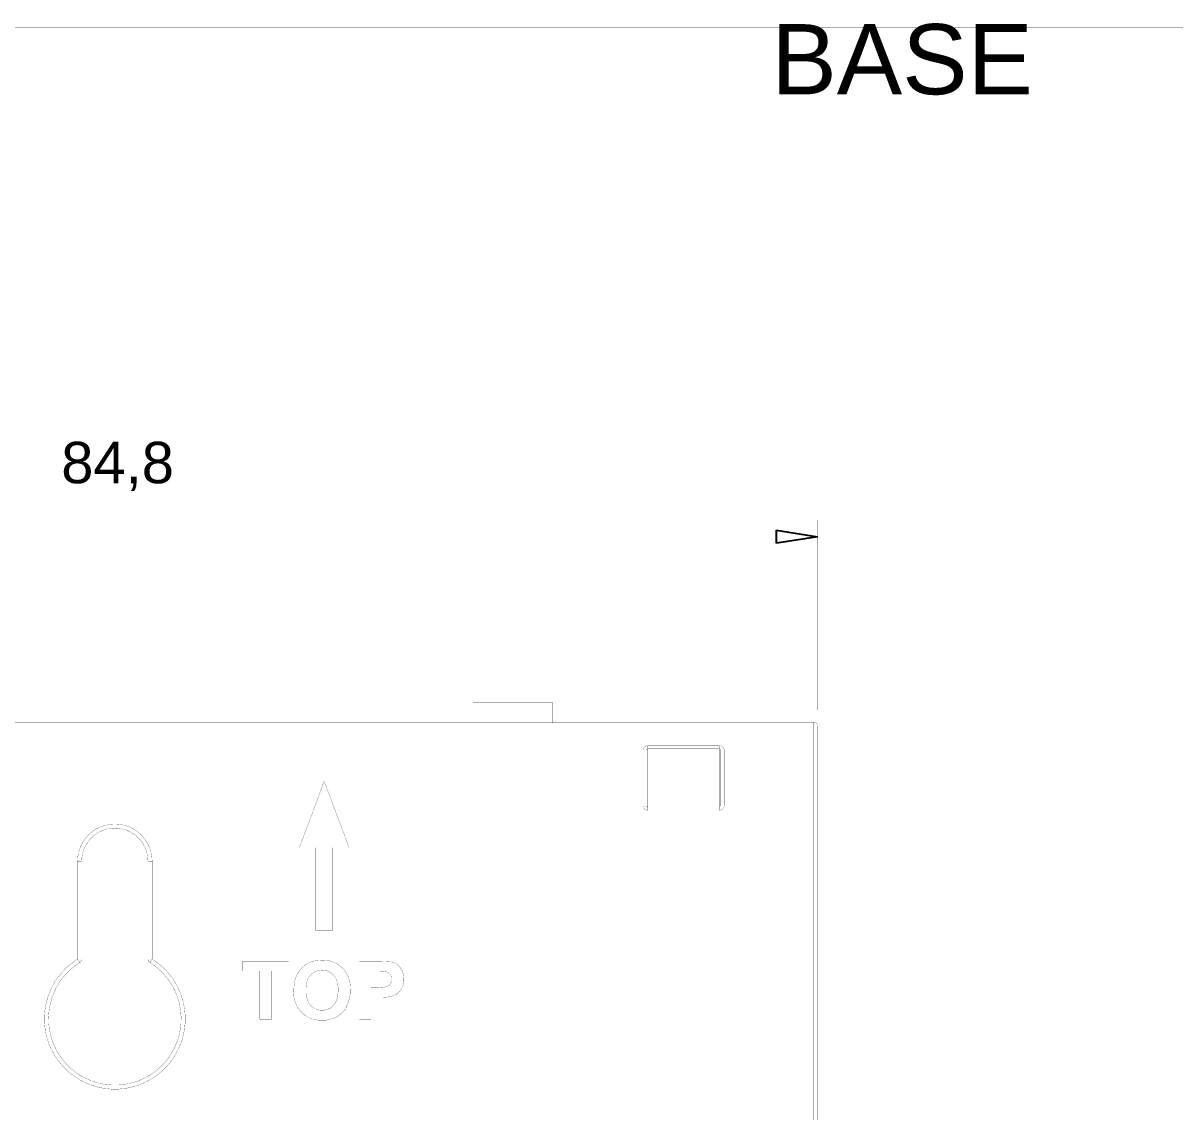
# Model space of a CAD drawing. Header units: inches. Extents: x 0 to 35.2, y -0.7 to 15.9.
# Drawn here: x 23.845 to 26.58, y 4.966 to 7.551 of the extents above; entities that cross this region are included whole.
import ezdxf

# ---------------------------------------------------------------- set-up
doc = ezdxf.new("R2010")
doc.units = ezdxf.units.IN
doc.header["$MEASUREMENT"] = 0
doc.layers.add('Board Outline', color=216, linetype='Continuous')
doc.layers.add('Dimensions', color=6, linetype='Continuous')
doc.styles.add('Arial', font='', dxfattribs={"height": 0.2})
doc.styles.get('Arial').set_extended_font_data('Arial')

msp = doc.modelspace()

# ---------------------------------------------------------------- linework, layer by layer
at = {"layer": 'Board Outline'}
for p, q in [((25.6334, 6.3472), (25.7318, 6.3314)), ((25.6334, 6.3157), (25.6334, 6.3472)), ((25.7318, 6.3314), (25.6334, 6.3157))]:
    msp.add_line(p, q, dxfattribs=at)
for points in [[(21.5406, 7.5394, 0.0005, 0.0005, 0), (34.9854, 7.5394, 0.0005, 0.0005, 0)], [(25.7318, 5.9199, 0.0005, 0.0005, 0), (25.7318, 6.3708, 0.0005, 0.0005, 0)], [(22.3933, 6.3314, 0.0005, 0.0005, 0), (25.7318, 6.3314, 0.0005, 0.0005, 0)]]:
    msp.add_lwpolyline(points, format="xyseb", dxfattribs=at)
for points in [[(25.7317, 6.3708, 0.00025, 0.00025, 1), (25.7319, 6.3708, 0.00025, 0.00025, 1)], [(25.7317, 6.3314, 0.00025, 0.00025, 1), (25.7319, 6.3314, 0.00025, 0.00025, 1)], [(25.7317, 5.9199, 0.00025, 0.00025, 1), (25.7319, 5.9199, 0.00025, 0.00025, 1)]]:
    msp.add_lwpolyline(points, format="xyseb", close=True, dxfattribs=at)
at = {"layer": 'Dimensions'}
for points in [[(24.913, 5.9377, 0.0005, 0.0005, 0), (25.1019, 5.9377, 0.0005, 0.0005, 0)], [(24.913, 5.8904, 0.0005, 0.0005, 0), (24.913, 5.9377, 0.0005, 0.0005, 0)], [(25.1019, 5.8904, 0.0005, 0.0005, 0), (25.1019, 5.9377, 0.0005, 0.0005, 0)], [(22.4031, 5.8805, 0.0005, 0.0005, 0), (25.722, 5.8805, 0.0005, 0.0005, 0)], [(23.2122, 5.8904, 0.0005, 0.0005, 0), (24.913, 5.8904, 0.0005, 0.0005, 0)], [(24.913, 5.8896, 0.0005, 0.0005, 0), (24.913, 5.8904, 0.0005, 0.0005, 0)], [(24.913, 5.8896, 0.0005, 0.0005, 0), (25.1019, 5.8896, 0.0005, 0.0005, 0)], [(25.1019, 5.8896, 0.0005, 0.0005, 0), (25.1019, 5.8904, 0.0005, 0.0005, 0)], [(25.1019, 5.8904, 0.0005, 0.0005, 0), (25.722, 5.8904, 0.0005, 0.0005, 0)], [(25.722, 5.8805, 0.0005, 0.0005, 0), (25.722, 5.8904, 0.0005, 0.0005, 0)], [(25.722, 5.8904, 0.0005, 0.0005, -0.414161), (25.7318, 5.8805, 0.0005, 0.0005, 0)], [(25.722, 4.8846, 0.0005, 0.0005, 0), (25.722, 5.8805, 0.0005, 0.0005, 0)], [(25.722, 5.8805, 0.0005, 0.0005, 0), (25.7318, 5.8805, 0.0005, 0.0005, 0)], [(25.7318, 4.8846, 0.0005, 0.0005, 0), (25.7318, 5.8805, 0.0005, 0.0005, 0)], [(25.3165, 5.8235, 0.0005, 0.0005, -0.414214), (25.3283, 5.8354, 0.0005, 0.0005, 0)], [(25.3244, 5.8235, 0.0005, 0.0005, -0.414214), (25.3283, 5.8275, 0.0005, 0.0005, 0)], [(25.3283, 5.8354, 0.0005, 0.0005, 0), (25.4976, 5.8354, 0.0005, 0.0005, 0)], [(25.3283, 5.8275, 0.0005, 0.0005, 0), (25.3283, 5.8354, 0.0005, 0.0005, 0)], [(25.3283, 5.8275, 0.0005, 0.0005, 0), (25.4976, 5.8275, 0.0005, 0.0005, 0)], [(25.3283, 5.7291, 0.0005, 0.0005, 0), (25.3283, 5.8275, 0.0005, 0.0005, 0)], [(25.4976, 5.8275, 0.0005, 0.0005, 0), (25.4976, 5.8354, 0.0005, 0.0005, 0)], [(25.4976, 5.8354, 0.0005, 0.0005, -0.414214), (25.5094, 5.8235, 0.0005, 0.0005, 0)], [(25.4976, 5.7291, 0.0005, 0.0005, 0), (25.4976, 5.8275, 0.0005, 0.0005, 0)], [(25.4976, 5.8275, 0.0005, 0.0005, -0.414214), (25.5015, 5.8235, 0.0005, 0.0005, 0)], [(25.3165, 5.6936, 0.0005, 0.0005, 0), (25.3165, 5.8235, 0.0005, 0.0005, 0)], [(25.3165, 5.8235, 0.0005, 0.0005, 0), (25.3244, 5.8235, 0.0005, 0.0005, 0)], [(25.3244, 5.6936, 0.0005, 0.0005, 0), (25.3244, 5.8235, 0.0005, 0.0005, 0)], [(25.5015, 5.8235, 0.0005, 0.0005, 0), (25.5094, 5.8235, 0.0005, 0.0005, 0)], [(25.5015, 5.6936, 0.0005, 0.0005, 0), (25.5015, 5.8235, 0.0005, 0.0005, 0)], [(25.5094, 5.6936, 0.0005, 0.0005, 0), (25.5094, 5.8235, 0.0005, 0.0005, 0)], [(24.5005, 5.5931, 0.0005, 0.0005, 0), (24.5595, 5.7506, 0.0005, 0.0005, 0)], [(24.5595, 5.7506, 0.0005, 0.0005, 0), (24.6186, 5.5931, 0.0005, 0.0005, 0)], [(25.3244, 5.7291, 0.0005, 0.0005, 0), (25.3283, 5.7291, 0.0005, 0.0005, 0)], [(25.3283, 5.6897, 0.0005, 0.0005, 0), (25.3283, 5.7291, 0.0005, 0.0005, 0)], [(25.3283, 5.7291, 0.0005, 0.0005, 0), (25.4976, 5.7291, 0.0005, 0.0005, 0)], [(25.4976, 5.6897, 0.0005, 0.0005, 0), (25.4976, 5.7291, 0.0005, 0.0005, 0)], [(25.4976, 5.7291, 0.0005, 0.0005, 0), (25.5015, 5.7291, 0.0005, 0.0005, 0)], [(25.3165, 5.6936, 0.0005, 0.0005, 0), (25.3244, 5.6936, 0.0005, 0.0005, 0)], [(25.3283, 5.6818, 0.0005, 0.0005, -0.414214), (25.3165, 5.6936, 0.0005, 0.0005, 0)], [(25.3283, 5.6897, 0.0005, 0.0005, -0.414214), (25.3244, 5.6936, 0.0005, 0.0005, 0)], [(25.3283, 5.6818, 0.0005, 0.0005, 0), (25.3283, 5.6897, 0.0005, 0.0005, 0)], [(25.3283, 5.6897, 0.0005, 0.0005, 0), (25.4976, 5.6897, 0.0005, 0.0005, 0)], [(25.5094, 5.6936, 0.0005, 0.0005, -0.414214), (25.4976, 5.6818, 0.0005, 0.0005, 0)], [(25.5015, 5.6936, 0.0005, 0.0005, -0.414214), (25.4976, 5.6897, 0.0005, 0.0005, 0)], [(25.4976, 5.6818, 0.0005, 0.0005, 0), (25.4976, 5.6897, 0.0005, 0.0005, 0)], [(25.5015, 5.6936, 0.0005, 0.0005, 0), (25.5094, 5.6936, 0.0005, 0.0005, 0)], [(25.3283, 5.6818, 0.0005, 0.0005, 0), (25.4976, 5.6818, 0.0005, 0.0005, 0)], [(23.974, 5.5608, 0.0005, 0.0005, -1), (24.1511, 5.5608, 0.0005, 0.0005, 0)], [(23.9838, 5.5608, 0.0005, 0.0005, -1), (24.1413, 5.5608, 0.0005, 0.0005, 0)], [(24.5005, 5.5931, 0.0005, 0.0005, 0), (24.5398, 5.5931, 0.0005, 0.0005, 0)], [(24.5398, 5.3963, 0.0005, 0.0005, 0), (24.5398, 5.5931, 0.0005, 0.0005, 0)], [(24.5792, 5.5931, 0.0005, 0.0005, 0), (24.6186, 5.5931, 0.0005, 0.0005, 0)], [(24.5792, 5.3963, 0.0005, 0.0005, 0), (24.5792, 5.5931, 0.0005, 0.0005, 0)], [(23.974, 5.3287, 0.0005, 0.0005, 0), (23.974, 5.5608, 0.0005, 0.0005, 0)], [(23.974, 5.5608, 0.0005, 0.0005, 0), (23.9838, 5.5608, 0.0005, 0.0005, 0)], [(23.9838, 5.3287, 0.0005, 0.0005, 0), (23.9838, 5.5608, 0.0005, 0.0005, 0)], [(24.1413, 5.5608, 0.0005, 0.0005, 0), (24.1511, 5.5608, 0.0005, 0.0005, 0)], [(24.1413, 5.3287, 0.0005, 0.0005, 0), (24.1413, 5.5608, 0.0005, 0.0005, 0)], [(24.1511, 5.3287, 0.0005, 0.0005, 0), (24.1511, 5.5608, 0.0005, 0.0005, 0)], [(24.5398, 5.3963, 0.0005, 0.0005, 0), (24.5792, 5.3963, 0.0005, 0.0005, 0)], [(24.1511, 5.3287, 0.0005, 0.0005, -3.491356), (23.974, 5.3287, 0.0005, 0.0005, 0)], [(24.1459, 5.3203, 0.0005, 0.0005, -3.491356), (23.9792, 5.3203, 0.0005, 0.0005, 0)], [(23.974, 5.3287, 0.0005, 0.0005, 0), (23.9838, 5.3287, 0.0005, 0.0005, 0)], [(23.974, 5.3287, 0.0005, 0.0005, 0), (23.9792, 5.3203, 0.0005, 0.0005, 0)], [(23.9838, 5.3287, 0.0005, 0.0005, -0.258777), (23.9792, 5.3203, 0.0005, 0.0005, 0)], [(24.1413, 5.3287, 0.0005, 0.0005, 0), (24.1511, 5.3287, 0.0005, 0.0005, 0)], [(24.1459, 5.3203, 0.0005, 0.0005, -0.258777), (24.1413, 5.3287, 0.0005, 0.0005, 0)], [(24.1459, 5.3203, 0.0005, 0.0005, 0), (24.1511, 5.3287, 0.0005, 0.0005, 0)], [(24.3658, 5.3235, 0.0005, 0.0005, 0), (24.4752, 5.3235, 0.0005, 0.0005, 0)], [(24.3658, 5.3001, 0.0005, 0.0005, 0), (24.3658, 5.3235, 0.0005, 0.0005, 0)], [(24.4752, 5.3001, 0.0005, 0.0005, 0), (24.4752, 5.3235, 0.0005, 0.0005, 0)], [(24.4939, 5.289, 0.0005, 0.0005, -0.141826), (24.5171, 5.3164, 0.0005, 0.0005, 0)], [(24.5171, 5.3164, 0.0005, 0.0005, -0.04375), (24.5246, 5.3203, 0.0005, 0.0005, 0)], [(24.5246, 5.3203, 0.0005, 0.0005, -0.067547), (24.5422, 5.325, 0.0005, 0.0005, 0)], [(24.5422, 5.325, 0.0005, 0.0005, -0.033269), (24.5543, 5.3258, 0.0005, 0.0005, 0)], [(24.5543, 5.3258, 0.0005, 0.0005, -0.462163), (24.6213, 5.2544, 0.0005, 0.0005, 0)], [(24.6431, 5.1857, 0.0005, 0.0005, 0), (24.6431, 5.3235, 0.0005, 0.0005, 0)], [(24.6431, 5.3235, 0.0005, 0.0005, 0), (24.6877, 5.3235, 0.0005, 0.0005, 0)], [(24.6877, 5.3235, 0.0005, 0.0005, -0.008592), (24.7025, 5.3232, 0.0005, 0.0005, 0)], [(24.7025, 5.3232, 0.0005, 0.0005, -0.008453), (24.7097, 5.3229, 0.0005, 0.0005, 0)], [(24.7097, 5.3229, 0.0005, 0.0005, -0.015165), (24.716, 5.3223, 0.0005, 0.0005, 0)], [(24.716, 5.3223, 0.0005, 0.0005, -0.032892), (24.7208, 5.3214, 0.0005, 0.0005, 0)], [(24.7208, 5.3214, 0.0005, 0.0005, -0.281015), (24.7474, 5.2932, 0.0005, 0.0005, 0)], [(24.3658, 5.3001, 0.0005, 0.0005, 0), (24.4067, 5.3001, 0.0005, 0.0005, 0)], [(24.4067, 5.1857, 0.0005, 0.0005, 0), (24.4067, 5.3001, 0.0005, 0.0005, 0)], [(24.4345, 5.3001, 0.0005, 0.0005, 0), (24.4752, 5.3001, 0.0005, 0.0005, 0)], [(24.4345, 5.1857, 0.0005, 0.0005, 0), (24.4345, 5.3001, 0.0005, 0.0005, 0)], [(24.4896, 5.2753, 0.0005, 0.0005, -0.052829), (24.4939, 5.289, 0.0005, 0.0005, 0)], [(24.518, 5.2718, 0.0005, 0.0005, -0.379554), (24.5546, 5.302, 0.0005, 0.0005, 0)], [(24.5546, 5.302, 0.0005, 0.0005, -0.275523), (24.586, 5.2852, 0.0005, 0.0005, 0)], [(24.586, 5.2852, 0.0005, 0.0005, -0.133011), (24.5927, 5.255, 0.0005, 0.0005, 0)], [(24.6709, 5.261, 0.0005, 0.0005, 0), (24.6709, 5.3001, 0.0005, 0.0005, 0)], [(24.6709, 5.3001, 0.0005, 0.0005, 0), (24.6844, 5.3001, 0.0005, 0.0005, 0)], [(24.6844, 5.3001, 0.0005, 0.0005, 0), (24.6884, 5.3001, 0.0005, 0.0005, 0)], [(24.6884, 5.3001, 0.0005, 0.0005, 0), (24.6926, 5.3001, 0.0005, 0.0005, 0)], [(24.6926, 5.3001, 0.0005, 0.0005, -0.005182), (24.6966, 5.2999, 0.0005, 0.0005, 0)], [(24.6966, 5.2999, 0.0005, 0.0005, -0.031415), (24.7043, 5.2992, 0.0005, 0.0005, 0)], [(24.7043, 5.2992, 0.0005, 0.0005, -0.382037), (24.72, 5.2806, 0.0005, 0.0005, 0)], [(24.72, 5.2806, 0.0005, 0.0005, -0.28687), (24.7103, 5.2641, 0.0005, 0.0005, 0)], [(24.7486, 5.281, 0.0005, 0.0005, -0.369904), (24.7179, 5.2397, 0.0005, 0.0005, 0)], [(24.7474, 5.2932, 0.0005, 0.0005, -0.055894), (24.7486, 5.281, 0.0005, 0.0005, 0)], [(24.5546, 5.1834, 0.0005, 0.0005, -0.462154), (24.4876, 5.2537, 0.0005, 0.0005, 0)], [(24.4876, 5.2537, 0.0005, 0.0005, -0.030552), (24.4885, 5.2682, 0.0005, 0.0005, 0)], [(24.4885, 5.2682, 0.0005, 0.0005, -0.020497), (24.4896, 5.2753, 0.0005, 0.0005, 0)], [(24.5232, 5.2245, 0.0005, 0.0005, -0.136074), (24.5163, 5.2547, 0.0005, 0.0005, 0)], [(24.5163, 5.2547, 0.0005, 0.0005, -0.054561), (24.518, 5.2718, 0.0005, 0.0005, 0)], [(24.5927, 5.255, 0.0005, 0.0005, -0.054564), (24.591, 5.2377, 0.0005, 0.0005, 0)], [(24.6213, 5.2544, 0.0005, 0.0005, -0.149994), (24.6097, 5.2103, 0.0005, 0.0005, 0)], [(24.6709, 5.261, 0.0005, 0.0005, 0), (24.6861, 5.261, 0.0005, 0.0005, 0)], [(24.7103, 5.2641, 0.0005, 0.0005, -0.113656), (24.6861, 5.261, 0.0005, 0.0005, 0)], [(24.5546, 5.2071, 0.0005, 0.0005, -0.271099), (24.5232, 5.2245, 0.0005, 0.0005, 0)], [(24.591, 5.2377, 0.0005, 0.0005, -0.375018), (24.5546, 5.2071, 0.0005, 0.0005, 0)], [(24.6709, 5.2377, 0.0005, 0.0005, 0), (24.6891, 5.2377, 0.0005, 0.0005, 0)], [(24.6709, 5.1857, 0.0005, 0.0005, 0), (24.6709, 5.2377, 0.0005, 0.0005, 0)], [(24.6948, 5.2377, 0.0005, 0.0005, -0.00446), (24.6891, 5.2377, 0.0005, 0.0005, 0)], [(24.7006, 5.2379, 0.0005, 0.0005, -0.005835), (24.6948, 5.2377, 0.0005, 0.0005, 0)], [(24.7063, 5.2382, 0.0005, 0.0005, -0.007681), (24.7006, 5.2379, 0.0005, 0.0005, 0)], [(24.7179, 5.2397, 0.0005, 0.0005, -0.030457), (24.7063, 5.2382, 0.0005, 0.0005, 0)], [(24.6097, 5.2103, 0.0005, 0.0005, -0.261191), (24.5546, 5.1834, 0.0005, 0.0005, 0)], [(24.4067, 5.1857, 0.0005, 0.0005, 0), (24.4345, 5.1857, 0.0005, 0.0005, 0)], [(24.6431, 5.1857, 0.0005, 0.0005, 0), (24.6709, 5.1857, 0.0005, 0.0005, 0)]]:
    msp.add_lwpolyline(points, format="xyseb", dxfattribs=at)
for points in [[(24.9128, 5.9377, 0.00025, 0.00025, 1), (24.9131, 5.9377, 0.00025, 0.00025, 1)], [(24.9128, 5.9377, 0.00025, 0.00025, 1), (24.9131, 5.9377, 0.00025, 0.00025, 1)], [(25.1018, 5.9377, 0.00025, 0.00025, 1), (25.1021, 5.9377, 0.00025, 0.00025, 1)], [(25.1018, 5.9377, 0.00025, 0.00025, 1), (25.1021, 5.9377, 0.00025, 0.00025, 1)], [(24.9128, 5.8904, 0.00025, 0.00025, 1), (24.9131, 5.8904, 0.00025, 0.00025, 1)], [(24.9128, 5.8904, 0.00025, 0.00025, 1), (24.9131, 5.8904, 0.00025, 0.00025, 1)], [(24.9128, 5.8904, 0.00025, 0.00025, 1), (24.9131, 5.8904, 0.00025, 0.00025, 1)], [(24.9128, 5.8896, 0.00025, 0.00025, 1), (24.9131, 5.8896, 0.00025, 0.00025, 1)], [(24.9128, 5.8896, 0.00025, 0.00025, 1), (24.9131, 5.8896, 0.00025, 0.00025, 1)], [(25.1018, 5.8904, 0.00025, 0.00025, 1), (25.1021, 5.8904, 0.00025, 0.00025, 1)], [(25.1018, 5.8904, 0.00025, 0.00025, 1), (25.1021, 5.8904, 0.00025, 0.00025, 1)], [(25.1018, 5.8904, 0.00025, 0.00025, 1), (25.1021, 5.8904, 0.00025, 0.00025, 1)], [(25.1018, 5.8896, 0.00025, 0.00025, 1), (25.1021, 5.8896, 0.00025, 0.00025, 1)], [(25.1018, 5.8896, 0.00025, 0.00025, 1), (25.1021, 5.8896, 0.00025, 0.00025, 1)], [(25.7219, 5.8904, 0.00025, 0.00025, 1), (25.7221, 5.8904, 0.00025, 0.00025, 1)], [(25.7219, 5.8904, 0.00025, 0.00025, 1), (25.7221, 5.8904, 0.00025, 0.00025, 1)], [(25.7219, 5.8904, 0.00025, 0.00025, 1), (25.7221, 5.8904, 0.00025, 0.00025, 1)], [(25.7219, 5.8805, 0.00025, 0.00025, 1), (25.7221, 5.8805, 0.00025, 0.00025, 1)], [(25.7219, 5.8805, 0.00025, 0.00025, 1), (25.7221, 5.8805, 0.00025, 0.00025, 1)], [(25.7219, 5.8805, 0.00025, 0.00025, 1), (25.7221, 5.8805, 0.00025, 0.00025, 1)], [(25.7219, 5.8805, 0.00025, 0.00025, 1), (25.7221, 5.8805, 0.00025, 0.00025, 1)], [(25.7317, 5.8805, 0.00025, 0.00025, 1), (25.7319, 5.8805, 0.00025, 0.00025, 1)], [(25.7317, 5.8805, 0.00025, 0.00025, 1), (25.7319, 5.8805, 0.00025, 0.00025, 1)], [(25.7317, 5.8805, 0.00025, 0.00025, 1), (25.7319, 5.8805, 0.00025, 0.00025, 1)], [(25.3282, 5.8354, 0.00025, 0.00025, 1), (25.3284, 5.8354, 0.00025, 0.00025, 1)], [(25.3282, 5.8354, 0.00025, 0.00025, 1), (25.3284, 5.8354, 0.00025, 0.00025, 1)], [(25.3282, 5.8354, 0.00025, 0.00025, 1), (25.3284, 5.8354, 0.00025, 0.00025, 1)], [(25.3282, 5.8275, 0.00025, 0.00025, 1), (25.3284, 5.8275, 0.00025, 0.00025, 1)], [(25.3282, 5.8275, 0.00025, 0.00025, 1), (25.3284, 5.8275, 0.00025, 0.00025, 1)], [(25.3282, 5.8275, 0.00025, 0.00025, 1), (25.3284, 5.8275, 0.00025, 0.00025, 1)], [(25.3282, 5.8275, 0.00025, 0.00025, 1), (25.3284, 5.8275, 0.00025, 0.00025, 1)], [(25.4975, 5.8354, 0.00025, 0.00025, 1), (25.4977, 5.8354, 0.00025, 0.00025, 1)], [(25.4975, 5.8354, 0.00025, 0.00025, 1), (25.4977, 5.8354, 0.00025, 0.00025, 1)], [(25.4975, 5.8354, 0.00025, 0.00025, 1), (25.4977, 5.8354, 0.00025, 0.00025, 1)], [(25.4975, 5.8275, 0.00025, 0.00025, 1), (25.4977, 5.8275, 0.00025, 0.00025, 1)], [(25.4975, 5.8275, 0.00025, 0.00025, 1), (25.4977, 5.8275, 0.00025, 0.00025, 1)], [(25.4975, 5.8275, 0.00025, 0.00025, 1), (25.4977, 5.8275, 0.00025, 0.00025, 1)], [(25.4975, 5.8275, 0.00025, 0.00025, 1), (25.4977, 5.8275, 0.00025, 0.00025, 1)], [(25.3164, 5.8235, 0.00025, 0.00025, 1), (25.3166, 5.8235, 0.00025, 0.00025, 1)], [(25.3164, 5.8235, 0.00025, 0.00025, 1), (25.3166, 5.8235, 0.00025, 0.00025, 1)], [(25.3164, 5.8235, 0.00025, 0.00025, 1), (25.3166, 5.8235, 0.00025, 0.00025, 1)], [(25.3242, 5.8235, 0.00025, 0.00025, 1), (25.3245, 5.8235, 0.00025, 0.00025, 1)], [(25.3242, 5.8235, 0.00025, 0.00025, 1), (25.3245, 5.8235, 0.00025, 0.00025, 1)], [(25.3242, 5.8235, 0.00025, 0.00025, 1), (25.3245, 5.8235, 0.00025, 0.00025, 1)], [(25.5014, 5.8235, 0.00025, 0.00025, 1), (25.5017, 5.8235, 0.00025, 0.00025, 1)], [(25.5014, 5.8235, 0.00025, 0.00025, 1), (25.5017, 5.8235, 0.00025, 0.00025, 1)], [(25.5014, 5.8235, 0.00025, 0.00025, 1), (25.5017, 5.8235, 0.00025, 0.00025, 1)], [(25.5093, 5.8235, 0.00025, 0.00025, 1), (25.5095, 5.8235, 0.00025, 0.00025, 1)], [(25.5093, 5.8235, 0.00025, 0.00025, 1), (25.5095, 5.8235, 0.00025, 0.00025, 1)], [(25.5093, 5.8235, 0.00025, 0.00025, 1), (25.5095, 5.8235, 0.00025, 0.00025, 1)], [(24.5594, 5.7506, 0.00025, 0.00025, 1), (24.5597, 5.7506, 0.00025, 0.00025, 1)], [(24.5594, 5.7506, 0.00025, 0.00025, 1), (24.5597, 5.7506, 0.00025, 0.00025, 1)], [(25.3242, 5.7291, 0.00025, 0.00025, 1), (25.3245, 5.7291, 0.00025, 0.00025, 1)], [(25.3282, 5.7291, 0.00025, 0.00025, 1), (25.3284, 5.7291, 0.00025, 0.00025, 1)], [(25.3282, 5.7291, 0.00025, 0.00025, 1), (25.3284, 5.7291, 0.00025, 0.00025, 1)], [(25.3282, 5.7291, 0.00025, 0.00025, 1), (25.3284, 5.7291, 0.00025, 0.00025, 1)], [(25.3282, 5.7291, 0.00025, 0.00025, 1), (25.3284, 5.7291, 0.00025, 0.00025, 1)], [(25.4975, 5.7291, 0.00025, 0.00025, 1), (25.4977, 5.7291, 0.00025, 0.00025, 1)], [(25.4975, 5.7291, 0.00025, 0.00025, 1), (25.4977, 5.7291, 0.00025, 0.00025, 1)], [(25.4975, 5.7291, 0.00025, 0.00025, 1), (25.4977, 5.7291, 0.00025, 0.00025, 1)], [(25.4975, 5.7291, 0.00025, 0.00025, 1), (25.4977, 5.7291, 0.00025, 0.00025, 1)], [(25.5014, 5.7291, 0.00025, 0.00025, 1), (25.5017, 5.7291, 0.00025, 0.00025, 1)], [(25.3164, 5.6936, 0.00025, 0.00025, 1), (25.3166, 5.6936, 0.00025, 0.00025, 1)], [(25.3164, 5.6936, 0.00025, 0.00025, 1), (25.3166, 5.6936, 0.00025, 0.00025, 1)], [(25.3164, 5.6936, 0.00025, 0.00025, 1), (25.3166, 5.6936, 0.00025, 0.00025, 1)], [(25.3242, 5.6936, 0.00025, 0.00025, 1), (25.3245, 5.6936, 0.00025, 0.00025, 1)], [(25.3242, 5.6936, 0.00025, 0.00025, 1), (25.3245, 5.6936, 0.00025, 0.00025, 1)], [(25.3242, 5.6936, 0.00025, 0.00025, 1), (25.3245, 5.6936, 0.00025, 0.00025, 1)], [(25.3282, 5.6897, 0.00025, 0.00025, 1), (25.3284, 5.6897, 0.00025, 0.00025, 1)], [(25.3282, 5.6897, 0.00025, 0.00025, 1), (25.3284, 5.6897, 0.00025, 0.00025, 1)], [(25.3282, 5.6897, 0.00025, 0.00025, 1), (25.3284, 5.6897, 0.00025, 0.00025, 1)], [(25.3282, 5.6897, 0.00025, 0.00025, 1), (25.3284, 5.6897, 0.00025, 0.00025, 1)], [(25.4975, 5.6897, 0.00025, 0.00025, 1), (25.4977, 5.6897, 0.00025, 0.00025, 1)], [(25.4975, 5.6897, 0.00025, 0.00025, 1), (25.4977, 5.6897, 0.00025, 0.00025, 1)], [(25.4975, 5.6897, 0.00025, 0.00025, 1), (25.4977, 5.6897, 0.00025, 0.00025, 1)], [(25.4975, 5.6897, 0.00025, 0.00025, 1), (25.4977, 5.6897, 0.00025, 0.00025, 1)], [(25.5014, 5.6936, 0.00025, 0.00025, 1), (25.5017, 5.6936, 0.00025, 0.00025, 1)], [(25.5014, 5.6936, 0.00025, 0.00025, 1), (25.5017, 5.6936, 0.00025, 0.00025, 1)], [(25.5014, 5.6936, 0.00025, 0.00025, 1), (25.5017, 5.6936, 0.00025, 0.00025, 1)], [(25.5093, 5.6936, 0.00025, 0.00025, 1), (25.5095, 5.6936, 0.00025, 0.00025, 1)], [(25.5093, 5.6936, 0.00025, 0.00025, 1), (25.5095, 5.6936, 0.00025, 0.00025, 1)], [(25.5093, 5.6936, 0.00025, 0.00025, 1), (25.5095, 5.6936, 0.00025, 0.00025, 1)], [(25.3282, 5.6818, 0.00025, 0.00025, 1), (25.3284, 5.6818, 0.00025, 0.00025, 1)], [(25.3282, 5.6818, 0.00025, 0.00025, 1), (25.3284, 5.6818, 0.00025, 0.00025, 1)], [(25.3282, 5.6818, 0.00025, 0.00025, 1), (25.3284, 5.6818, 0.00025, 0.00025, 1)], [(25.4975, 5.6818, 0.00025, 0.00025, 1), (25.4977, 5.6818, 0.00025, 0.00025, 1)], [(25.4975, 5.6818, 0.00025, 0.00025, 1), (25.4977, 5.6818, 0.00025, 0.00025, 1)], [(25.4975, 5.6818, 0.00025, 0.00025, 1), (25.4977, 5.6818, 0.00025, 0.00025, 1)], [(24.5003, 5.5931, 0.00025, 0.00025, 1), (24.5006, 5.5931, 0.00025, 0.00025, 1)], [(24.5003, 5.5931, 0.00025, 0.00025, 1), (24.5006, 5.5931, 0.00025, 0.00025, 1)], [(24.5397, 5.5931, 0.00025, 0.00025, 1), (24.54, 5.5931, 0.00025, 0.00025, 1)], [(24.5397, 5.5931, 0.00025, 0.00025, 1), (24.54, 5.5931, 0.00025, 0.00025, 1)], [(24.5791, 5.5931, 0.00025, 0.00025, 1), (24.5793, 5.5931, 0.00025, 0.00025, 1)], [(24.5791, 5.5931, 0.00025, 0.00025, 1), (24.5793, 5.5931, 0.00025, 0.00025, 1)], [(24.6185, 5.5931, 0.00025, 0.00025, 1), (24.6187, 5.5931, 0.00025, 0.00025, 1)], [(24.6185, 5.5931, 0.00025, 0.00025, 1), (24.6187, 5.5931, 0.00025, 0.00025, 1)], [(23.9739, 5.5608, 0.00025, 0.00025, 1), (23.9741, 5.5608, 0.00025, 0.00025, 1)], [(23.9739, 5.5608, 0.00025, 0.00025, 1), (23.9741, 5.5608, 0.00025, 0.00025, 1)], [(23.9739, 5.5608, 0.00025, 0.00025, 1), (23.9741, 5.5608, 0.00025, 0.00025, 1)], [(23.9837, 5.5608, 0.00025, 0.00025, 1), (23.9839, 5.5608, 0.00025, 0.00025, 1)], [(23.9837, 5.5608, 0.00025, 0.00025, 1), (23.9839, 5.5608, 0.00025, 0.00025, 1)], [(23.9837, 5.5608, 0.00025, 0.00025, 1), (23.9839, 5.5608, 0.00025, 0.00025, 1)], [(24.1412, 5.5608, 0.00025, 0.00025, 1), (24.1414, 5.5608, 0.00025, 0.00025, 1)], [(24.1412, 5.5608, 0.00025, 0.00025, 1), (24.1414, 5.5608, 0.00025, 0.00025, 1)], [(24.1412, 5.5608, 0.00025, 0.00025, 1), (24.1414, 5.5608, 0.00025, 0.00025, 1)], [(24.151, 5.5608, 0.00025, 0.00025, 1), (24.1513, 5.5608, 0.00025, 0.00025, 1)], [(24.151, 5.5608, 0.00025, 0.00025, 1), (24.1513, 5.5608, 0.00025, 0.00025, 1)], [(24.151, 5.5608, 0.00025, 0.00025, 1), (24.1513, 5.5608, 0.00025, 0.00025, 1)], [(24.5397, 5.3963, 0.00025, 0.00025, 1), (24.54, 5.3963, 0.00025, 0.00025, 1)], [(24.5397, 5.3963, 0.00025, 0.00025, 1), (24.54, 5.3963, 0.00025, 0.00025, 1)], [(24.5791, 5.3963, 0.00025, 0.00025, 1), (24.5793, 5.3963, 0.00025, 0.00025, 1)], [(24.5791, 5.3963, 0.00025, 0.00025, 1), (24.5793, 5.3963, 0.00025, 0.00025, 1)], [(23.9739, 5.3287, 0.00025, 0.00025, 1), (23.9741, 5.3287, 0.00025, 0.00025, 1)], [(23.9739, 5.3287, 0.00025, 0.00025, 1), (23.9741, 5.3287, 0.00025, 0.00025, 1)], [(23.9739, 5.3287, 0.00025, 0.00025, 1), (23.9741, 5.3287, 0.00025, 0.00025, 1)], [(23.9739, 5.3287, 0.00025, 0.00025, 1), (23.9741, 5.3287, 0.00025, 0.00025, 1)], [(23.9791, 5.3203, 0.00025, 0.00025, 1), (23.9793, 5.3203, 0.00025, 0.00025, 1)], [(23.9791, 5.3203, 0.00025, 0.00025, 1), (23.9793, 5.3203, 0.00025, 0.00025, 1)], [(23.9791, 5.3203, 0.00025, 0.00025, 1), (23.9793, 5.3203, 0.00025, 0.00025, 1)], [(23.9837, 5.3287, 0.00025, 0.00025, 1), (23.9839, 5.3287, 0.00025, 0.00025, 1)], [(23.9837, 5.3287, 0.00025, 0.00025, 1), (23.9839, 5.3287, 0.00025, 0.00025, 1)], [(23.9837, 5.3287, 0.00025, 0.00025, 1), (23.9839, 5.3287, 0.00025, 0.00025, 1)], [(24.1412, 5.3287, 0.00025, 0.00025, 1), (24.1414, 5.3287, 0.00025, 0.00025, 1)], [(24.1412, 5.3287, 0.00025, 0.00025, 1), (24.1414, 5.3287, 0.00025, 0.00025, 1)], [(24.1412, 5.3287, 0.00025, 0.00025, 1), (24.1414, 5.3287, 0.00025, 0.00025, 1)], [(24.1458, 5.3203, 0.00025, 0.00025, 1), (24.1461, 5.3203, 0.00025, 0.00025, 1)], [(24.1458, 5.3203, 0.00025, 0.00025, 1), (24.1461, 5.3203, 0.00025, 0.00025, 1)], [(24.1458, 5.3203, 0.00025, 0.00025, 1), (24.1461, 5.3203, 0.00025, 0.00025, 1)], [(24.151, 5.3287, 0.00025, 0.00025, 1), (24.1513, 5.3287, 0.00025, 0.00025, 1)], [(24.151, 5.3287, 0.00025, 0.00025, 1), (24.1513, 5.3287, 0.00025, 0.00025, 1)], [(24.151, 5.3287, 0.00025, 0.00025, 1), (24.1513, 5.3287, 0.00025, 0.00025, 1)], [(24.151, 5.3287, 0.00025, 0.00025, 1), (24.1513, 5.3287, 0.00025, 0.00025, 1)], [(24.3657, 5.3235, 0.00025, 0.00025, 1), (24.3659, 5.3235, 0.00025, 0.00025, 1)], [(24.3657, 5.3235, 0.00025, 0.00025, 1), (24.3659, 5.3235, 0.00025, 0.00025, 1)], [(24.4751, 5.3235, 0.00025, 0.00025, 1), (24.4754, 5.3235, 0.00025, 0.00025, 1)], [(24.4751, 5.3235, 0.00025, 0.00025, 1), (24.4754, 5.3235, 0.00025, 0.00025, 1)], [(24.517, 5.3164, 0.00025, 0.00025, 1), (24.5172, 5.3164, 0.00025, 0.00025, 1)], [(24.517, 5.3164, 0.00025, 0.00025, 1), (24.5172, 5.3164, 0.00025, 0.00025, 1)], [(24.5245, 5.3203, 0.00025, 0.00025, 1), (24.5247, 5.3203, 0.00025, 0.00025, 1)], [(24.5245, 5.3203, 0.00025, 0.00025, 1), (24.5247, 5.3203, 0.00025, 0.00025, 1)], [(24.542, 5.325, 0.00025, 0.00025, 1), (24.5423, 5.325, 0.00025, 0.00025, 1)], [(24.542, 5.325, 0.00025, 0.00025, 1), (24.5423, 5.325, 0.00025, 0.00025, 1)], [(24.5542, 5.3258, 0.00025, 0.00025, 1), (24.5545, 5.3258, 0.00025, 0.00025, 1)], [(24.5542, 5.3258, 0.00025, 0.00025, 1), (24.5545, 5.3258, 0.00025, 0.00025, 1)], [(24.643, 5.3235, 0.00025, 0.00025, 1), (24.6432, 5.3235, 0.00025, 0.00025, 1)], [(24.643, 5.3235, 0.00025, 0.00025, 1), (24.6432, 5.3235, 0.00025, 0.00025, 1)], [(24.6876, 5.3235, 0.00025, 0.00025, 1), (24.6878, 5.3235, 0.00025, 0.00025, 1)], [(24.6876, 5.3235, 0.00025, 0.00025, 1), (24.6878, 5.3235, 0.00025, 0.00025, 1)], [(24.7024, 5.3232, 0.00025, 0.00025, 1), (24.7026, 5.3232, 0.00025, 0.00025, 1)], [(24.7024, 5.3232, 0.00025, 0.00025, 1), (24.7026, 5.3232, 0.00025, 0.00025, 1)], [(24.7096, 5.3229, 0.00025, 0.00025, 1), (24.7098, 5.3229, 0.00025, 0.00025, 1)], [(24.7096, 5.3229, 0.00025, 0.00025, 1), (24.7098, 5.3229, 0.00025, 0.00025, 1)], [(24.7158, 5.3223, 0.00025, 0.00025, 1), (24.7161, 5.3223, 0.00025, 0.00025, 1)], [(24.7158, 5.3223, 0.00025, 0.00025, 1), (24.7161, 5.3223, 0.00025, 0.00025, 1)], [(24.7207, 5.3214, 0.00025, 0.00025, 1), (24.7209, 5.3214, 0.00025, 0.00025, 1)], [(24.7207, 5.3214, 0.00025, 0.00025, 1), (24.7209, 5.3214, 0.00025, 0.00025, 1)], [(24.3657, 5.3001, 0.00025, 0.00025, 1), (24.3659, 5.3001, 0.00025, 0.00025, 1)], [(24.3657, 5.3001, 0.00025, 0.00025, 1), (24.3659, 5.3001, 0.00025, 0.00025, 1)], [(24.4065, 5.3001, 0.00025, 0.00025, 1), (24.4068, 5.3001, 0.00025, 0.00025, 1)], [(24.4065, 5.3001, 0.00025, 0.00025, 1), (24.4068, 5.3001, 0.00025, 0.00025, 1)], [(24.4344, 5.3001, 0.00025, 0.00025, 1), (24.4346, 5.3001, 0.00025, 0.00025, 1)], [(24.4344, 5.3001, 0.00025, 0.00025, 1), (24.4346, 5.3001, 0.00025, 0.00025, 1)], [(24.4751, 5.3001, 0.00025, 0.00025, 1), (24.4754, 5.3001, 0.00025, 0.00025, 1)], [(24.4751, 5.3001, 0.00025, 0.00025, 1), (24.4754, 5.3001, 0.00025, 0.00025, 1)], [(24.4938, 5.289, 0.00025, 0.00025, 1), (24.4941, 5.289, 0.00025, 0.00025, 1)], [(24.4938, 5.289, 0.00025, 0.00025, 1), (24.4941, 5.289, 0.00025, 0.00025, 1)], [(24.5545, 5.302, 0.00025, 0.00025, 1), (24.5548, 5.302, 0.00025, 0.00025, 1)], [(24.5545, 5.302, 0.00025, 0.00025, 1), (24.5548, 5.302, 0.00025, 0.00025, 1)], [(24.5859, 5.2852, 0.00025, 0.00025, 1), (24.5861, 5.2852, 0.00025, 0.00025, 1)], [(24.5859, 5.2852, 0.00025, 0.00025, 1), (24.5861, 5.2852, 0.00025, 0.00025, 1)], [(24.6708, 5.3001, 0.00025, 0.00025, 1), (24.671, 5.3001, 0.00025, 0.00025, 1)], [(24.6708, 5.3001, 0.00025, 0.00025, 1), (24.671, 5.3001, 0.00025, 0.00025, 1)], [(24.6842, 5.3001, 0.00025, 0.00025, 1), (24.6845, 5.3001, 0.00025, 0.00025, 1)], [(24.6842, 5.3001, 0.00025, 0.00025, 1), (24.6845, 5.3001, 0.00025, 0.00025, 1)], [(24.6883, 5.3001, 0.00025, 0.00025, 1), (24.6885, 5.3001, 0.00025, 0.00025, 1)], [(24.6883, 5.3001, 0.00025, 0.00025, 1), (24.6885, 5.3001, 0.00025, 0.00025, 1)], [(24.6925, 5.3001, 0.00025, 0.00025, 1), (24.6927, 5.3001, 0.00025, 0.00025, 1)], [(24.6925, 5.3001, 0.00025, 0.00025, 1), (24.6927, 5.3001, 0.00025, 0.00025, 1)], [(24.6965, 5.2999, 0.00025, 0.00025, 1), (24.6968, 5.2999, 0.00025, 0.00025, 1)], [(24.6965, 5.2999, 0.00025, 0.00025, 1), (24.6968, 5.2999, 0.00025, 0.00025, 1)], [(24.7042, 5.2992, 0.00025, 0.00025, 1), (24.7044, 5.2992, 0.00025, 0.00025, 1)], [(24.7042, 5.2992, 0.00025, 0.00025, 1), (24.7044, 5.2992, 0.00025, 0.00025, 1)], [(24.7198, 5.2806, 0.00025, 0.00025, 1), (24.7201, 5.2806, 0.00025, 0.00025, 1)], [(24.7198, 5.2806, 0.00025, 0.00025, 1), (24.7201, 5.2806, 0.00025, 0.00025, 1)], [(24.7472, 5.2932, 0.00025, 0.00025, 1), (24.7475, 5.2932, 0.00025, 0.00025, 1)], [(24.7472, 5.2932, 0.00025, 0.00025, 1), (24.7475, 5.2932, 0.00025, 0.00025, 1)], [(24.7485, 5.281, 0.00025, 0.00025, 1), (24.7488, 5.281, 0.00025, 0.00025, 1)], [(24.7485, 5.281, 0.00025, 0.00025, 1), (24.7488, 5.281, 0.00025, 0.00025, 1)], [(24.4875, 5.2537, 0.00025, 0.00025, 1), (24.4878, 5.2537, 0.00025, 0.00025, 1)], [(24.4875, 5.2537, 0.00025, 0.00025, 1), (24.4878, 5.2537, 0.00025, 0.00025, 1)], [(24.4883, 5.2682, 0.00025, 0.00025, 1), (24.4886, 5.2682, 0.00025, 0.00025, 1)], [(24.4883, 5.2682, 0.00025, 0.00025, 1), (24.4886, 5.2682, 0.00025, 0.00025, 1)], [(24.4895, 5.2753, 0.00025, 0.00025, 1), (24.4898, 5.2753, 0.00025, 0.00025, 1)], [(24.4895, 5.2753, 0.00025, 0.00025, 1), (24.4898, 5.2753, 0.00025, 0.00025, 1)], [(24.5162, 5.2547, 0.00025, 0.00025, 1), (24.5164, 5.2547, 0.00025, 0.00025, 1)], [(24.5162, 5.2547, 0.00025, 0.00025, 1), (24.5164, 5.2547, 0.00025, 0.00025, 1)], [(24.5179, 5.2718, 0.00025, 0.00025, 1), (24.5181, 5.2718, 0.00025, 0.00025, 1)], [(24.5179, 5.2718, 0.00025, 0.00025, 1), (24.5181, 5.2718, 0.00025, 0.00025, 1)], [(24.5925, 5.255, 0.00025, 0.00025, 1), (24.5928, 5.255, 0.00025, 0.00025, 1)], [(24.5925, 5.255, 0.00025, 0.00025, 1), (24.5928, 5.255, 0.00025, 0.00025, 1)], [(24.6212, 5.2544, 0.00025, 0.00025, 1), (24.6215, 5.2544, 0.00025, 0.00025, 1)], [(24.6212, 5.2544, 0.00025, 0.00025, 1), (24.6215, 5.2544, 0.00025, 0.00025, 1)], [(24.6708, 5.261, 0.00025, 0.00025, 1), (24.671, 5.261, 0.00025, 0.00025, 1)], [(24.6708, 5.261, 0.00025, 0.00025, 1), (24.671, 5.261, 0.00025, 0.00025, 1)], [(24.686, 5.261, 0.00025, 0.00025, 1), (24.6863, 5.261, 0.00025, 0.00025, 1)], [(24.686, 5.261, 0.00025, 0.00025, 1), (24.6863, 5.261, 0.00025, 0.00025, 1)], [(24.7101, 5.2641, 0.00025, 0.00025, 1), (24.7104, 5.2641, 0.00025, 0.00025, 1)], [(24.7101, 5.2641, 0.00025, 0.00025, 1), (24.7104, 5.2641, 0.00025, 0.00025, 1)], [(24.5231, 5.2245, 0.00025, 0.00025, 1), (24.5234, 5.2245, 0.00025, 0.00025, 1)], [(24.5231, 5.2245, 0.00025, 0.00025, 1), (24.5234, 5.2245, 0.00025, 0.00025, 1)], [(24.5908, 5.2377, 0.00025, 0.00025, 1), (24.5911, 5.2377, 0.00025, 0.00025, 1)], [(24.5908, 5.2377, 0.00025, 0.00025, 1), (24.5911, 5.2377, 0.00025, 0.00025, 1)], [(24.6708, 5.2377, 0.00025, 0.00025, 1), (24.671, 5.2377, 0.00025, 0.00025, 1)], [(24.6708, 5.2377, 0.00025, 0.00025, 1), (24.671, 5.2377, 0.00025, 0.00025, 1)], [(24.689, 5.2377, 0.00025, 0.00025, 1), (24.6892, 5.2377, 0.00025, 0.00025, 1)], [(24.689, 5.2377, 0.00025, 0.00025, 1), (24.6892, 5.2377, 0.00025, 0.00025, 1)], [(24.6947, 5.2377, 0.00025, 0.00025, 1), (24.6949, 5.2377, 0.00025, 0.00025, 1)], [(24.6947, 5.2377, 0.00025, 0.00025, 1), (24.6949, 5.2377, 0.00025, 0.00025, 1)], [(24.7004, 5.2379, 0.00025, 0.00025, 1), (24.7007, 5.2379, 0.00025, 0.00025, 1)], [(24.7004, 5.2379, 0.00025, 0.00025, 1), (24.7007, 5.2379, 0.00025, 0.00025, 1)], [(24.7061, 5.2382, 0.00025, 0.00025, 1), (24.7064, 5.2382, 0.00025, 0.00025, 1)], [(24.7061, 5.2382, 0.00025, 0.00025, 1), (24.7064, 5.2382, 0.00025, 0.00025, 1)], [(24.7177, 5.2397, 0.00025, 0.00025, 1), (24.718, 5.2397, 0.00025, 0.00025, 1)], [(24.7177, 5.2397, 0.00025, 0.00025, 1), (24.718, 5.2397, 0.00025, 0.00025, 1)], [(24.5545, 5.2071, 0.00025, 0.00025, 1), (24.5548, 5.2071, 0.00025, 0.00025, 1)], [(24.5545, 5.2071, 0.00025, 0.00025, 1), (24.5548, 5.2071, 0.00025, 0.00025, 1)], [(24.6096, 5.2103, 0.00025, 0.00025, 1), (24.6098, 5.2103, 0.00025, 0.00025, 1)], [(24.6096, 5.2103, 0.00025, 0.00025, 1), (24.6098, 5.2103, 0.00025, 0.00025, 1)], [(24.4065, 5.1857, 0.00025, 0.00025, 1), (24.4068, 5.1857, 0.00025, 0.00025, 1)], [(24.4065, 5.1857, 0.00025, 0.00025, 1), (24.4068, 5.1857, 0.00025, 0.00025, 1)], [(24.4344, 5.1857, 0.00025, 0.00025, 1), (24.4346, 5.1857, 0.00025, 0.00025, 1)], [(24.4344, 5.1857, 0.00025, 0.00025, 1), (24.4346, 5.1857, 0.00025, 0.00025, 1)], [(24.5545, 5.1834, 0.00025, 0.00025, 1), (24.5548, 5.1834, 0.00025, 0.00025, 1)], [(24.5545, 5.1834, 0.00025, 0.00025, 1), (24.5548, 5.1834, 0.00025, 0.00025, 1)], [(24.643, 5.1857, 0.00025, 0.00025, 1), (24.6432, 5.1857, 0.00025, 0.00025, 1)], [(24.643, 5.1857, 0.00025, 0.00025, 1), (24.6432, 5.1857, 0.00025, 0.00025, 1)], [(24.6708, 5.1857, 0.00025, 0.00025, 1), (24.671, 5.1857, 0.00025, 0.00025, 1)], [(24.6708, 5.1857, 0.00025, 0.00025, 1), (24.671, 5.1857, 0.00025, 0.00025, 1)]]:
    msp.add_lwpolyline(points, format="xyseb", close=True, dxfattribs=at)

# ---------------------------------------------------------------- texts
at = {"layer": 'Board Outline', "style": 'Arial'}
for s, height, p in [('BASE', 0.16667, (25.6214, 7.3818)), ('84,8', 0.09843, (23.9353, 6.4583))]:
    msp.add_text(s, height=height, dxfattribs=at).set_placement(p)

doc.saveas('drawing.dxf')
